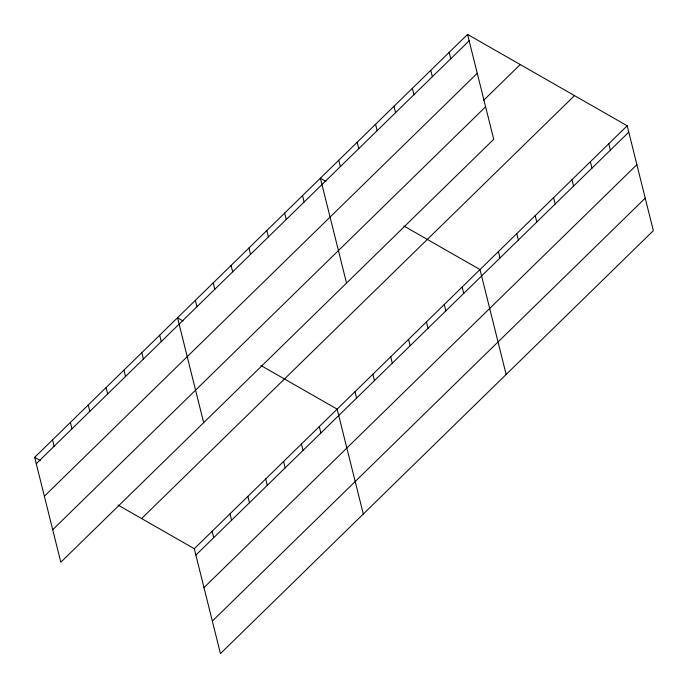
<?xml version="1.0" encoding="UTF-8"?>
<svg xmlns="http://www.w3.org/2000/svg" width="688" height="688" viewBox="0 0 688 688"><rect width="100%" height="100%" fill="white"/><g stroke="black" fill="none" stroke-linecap="round" stroke-linejoin="round"><path stroke-width="1.03" d="M467.556 34.4L493.709 139.286L60.819 562.225L34.667 457.339L467.556 34.4L627.181 125.775L653.333 230.661L220.444 653.6L194.291 548.714L118.095 505.104M36.258 463.721L469.147 40.781M44.367 496.229L477.257 73.289M483.44 100.508L520.231 64.552M52.718 529.717L485.608 106.778M141.616 518.563L574.506 95.623M194.291 548.714L627.181 125.775M195.882 555.096L628.772 132.156M203.983 587.604L636.873 164.664M212.334 621.092L645.224 198.153M325.923 181.374L320.376 178.201L346.528 283.078M403.804 225.956L480 269.576L506.144 374.461M183.068 320.943L177.521 317.77L203.674 422.656M260.95 365.526L337.146 409.145L363.298 514.031M34.667 457.339L40.214 460.513M608.785 143.749L610.376 150.13M590.381 161.732L591.972 168.113M571.986 179.706L573.577 186.087M553.591 197.68L555.182 204.061M535.195 215.654L536.786 222.035M516.791 233.628L518.382 240.009M449.161 52.374L450.752 58.755M498.396 251.602L499.987 257.983M430.765 70.348L432.356 76.729M462.138 287.025L463.729 293.406M412.361 88.322L413.952 94.703M444.285 304.474L445.876 310.847M393.966 106.296L395.557 112.677M426.431 321.915L428.022 328.296M375.571 124.279L377.162 130.66M408.569 339.365L410.16 345.746M357.175 142.253L358.766 148.634M390.715 356.805L392.306 363.187M338.771 160.227L340.362 166.608M372.862 374.255L374.453 380.636M354.999 391.704L356.59 398.085M302.522 195.65L304.113 202.023M284.66 213.091L286.251 219.472M319.292 426.594L320.883 432.976M266.806 230.54L268.397 236.921M301.43 444.044L303.021 450.425M248.953 247.981L250.544 254.362M283.576 461.485L285.167 467.866M231.091 265.43L232.682 271.812M265.714 478.934L267.305 485.315M213.237 282.88L214.828 289.261M247.861 496.375L249.452 502.756M195.383 300.321L196.974 306.702M230.007 513.824L231.598 520.205M212.145 531.274L213.736 537.655M159.668 335.219L161.259 341.601M141.805 352.66L143.396 359.041M123.952 370.11L125.543 376.491M106.098 387.55L107.689 393.932M88.236 405L89.827 411.381M70.382 422.449L71.973 428.83M52.529 439.89L54.12 446.271"/></g></svg>
